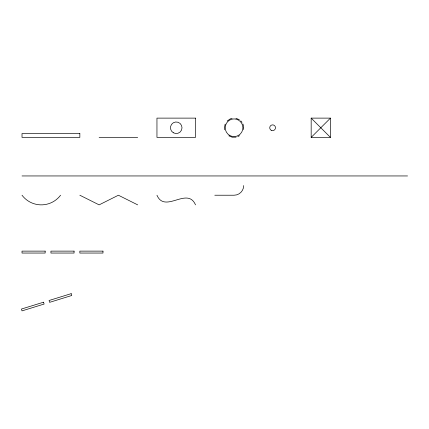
<?xml version="1.0" encoding="UTF-8"?>
<svg xmlns="http://www.w3.org/2000/svg" width="429" height="429" viewBox="0 0 429 429"><rect width="100%" height="100%" fill="white"/><g stroke="black" fill="none" stroke-linecap="round" stroke-linejoin="round"><path stroke-width="0.64" d="M243.516 129.612L243.495 125.783L242.921 123.954M225.139 124.11L224.421 127.756L224.624 129.724M311.17 137.393L330.443 118.12L311.17 118.12L311.17 137.393L330.443 137.393L330.443 118.12M227.177 121.01L230.26 118.897L232.089 118.324M237.859 136.615L239.516 135.703M236.03 137.189L232.207 137.216L228.764 135.811M99.126 137.393L137.677 137.393M22.018 175.949L407.55 175.949M214.784 195.222L234.062 195.222A9.636 9.636 0 0 0 243.699 185.585M235.918 118.297L239.355 119.702M137.677 204.864L118.404 195.222L99.126 204.864L79.848 195.222M311.17 118.12L330.443 137.393M240.808 120.871L242.01 122.303M195.506 204.864C187.462 186.165 165.004 213.915 156.955 195.222M60.575 195.222A24.094 24.094 0 0 1 22.018 195.222M43.549 302.204L21.45 309.041L22.018 310.88L44.117 304.048L43.549 302.204M71.171 293.661L49.072 300.498L49.641 302.338L71.74 295.501L71.171 293.661M195.506 118.12L156.955 118.12L156.955 137.393L195.506 137.393L195.506 118.12M79.848 133.537L22.018 133.537L22.018 137.393L79.848 137.393L79.848 133.537M45.152 251.126L22.018 251.126L22.018 253.051L45.152 253.051L45.152 251.126M74.067 251.126L50.933 251.126L50.933 253.051L74.067 253.051L74.067 251.126M102.981 251.126L79.848 251.126L79.848 253.051L102.981 253.051L102.981 251.126M271.171 130.26A2.89 2.89 0 0 0 275.504 127.756A2.89 2.89 0 0 0 271.171 125.252A2.89 2.89 0 0 0 271.171 130.26M229.644 135.403A8.832 8.832 0 0 0 242.894 127.756A8.832 8.832 0 0 0 229.644 120.104A8.832 8.832 0 0 0 229.644 135.403M173.343 132.765A5.781 5.781 0 0 0 182.014 127.756A5.781 5.781 0 0 0 173.343 122.748A5.781 5.781 0 0 0 173.343 132.765"/></g></svg>
